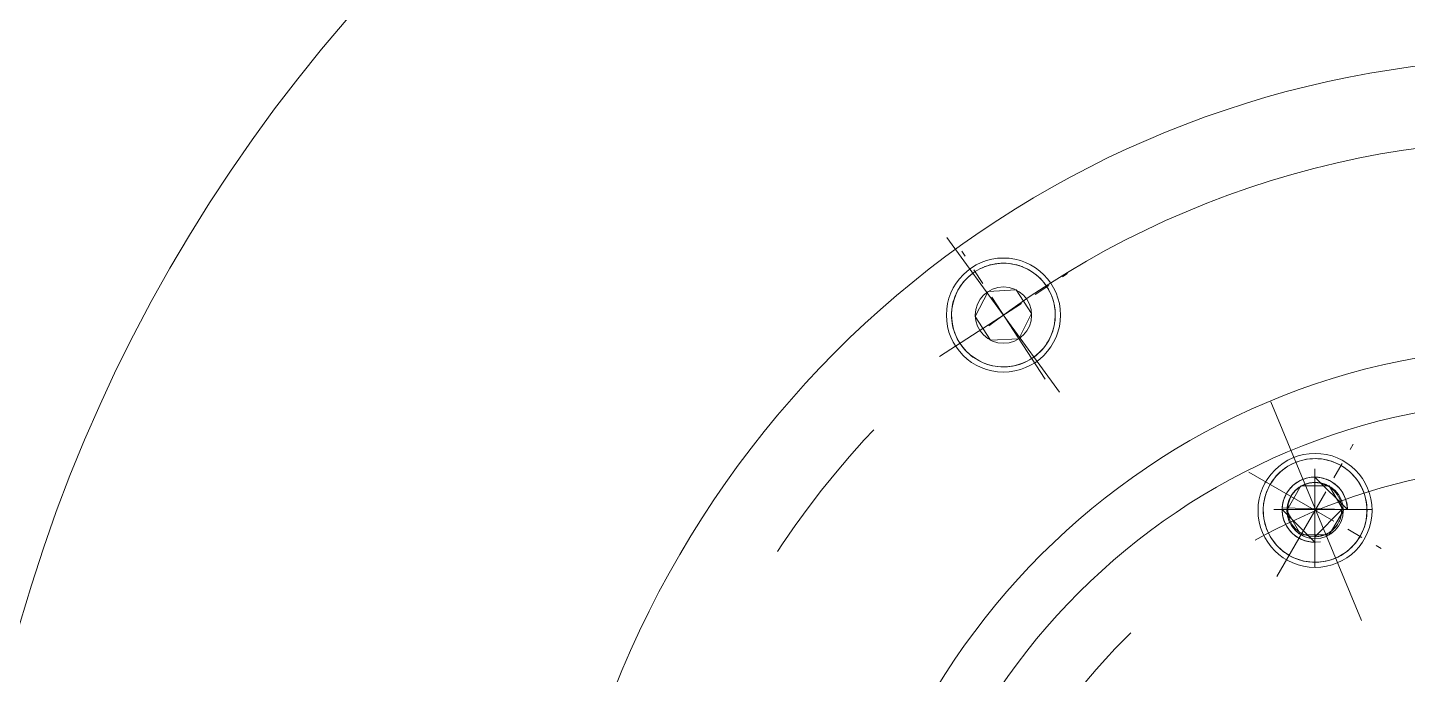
# Model space of a CAD drawing. Header units: inches. Extents: x 0 to 26418, y 0 to 20128.
# Drawn here: x 3816.8 to 3986.1, y 15521.9 to 15601.3 of the extents above; entities that cross this region are included whole.
import ezdxf

# ---------------------------------------------------------------- set-up
doc = ezdxf.new("R2010")
doc.units = ezdxf.units.IN
doc.header["$MEASUREMENT"] = 0
doc.linetypes.add('CENTER', pattern=[50.8, 31.75, -6.35, 6.35, -6.35])
doc.linetypes.add('点画线', pattern=[18, 12, -2, 2, -2])
for name, color, linetype, lineweight in [('CAXA1', 5, 'CENTER', 5), ('中心线层', 5, 'CENTER', 5), ('细实线层', 7, 'Continuous', 5)]:
    doc.layers.add(name, color=color, linetype=linetype, lineweight=lineweight)

msp = doc.modelspace()

# ---------------------------------------------------------------- linework, layer by layer
at = {"color": 7, "lineweight": 5}
for p, q in [((3932.79, 15571.21), (3932.53, 15571)), ((3933.07, 15571.4), (3932.79, 15571.21)), ((3933.35, 15571.57), (3933.07, 15571.4)), ((3933.65, 15571.73), (3933.35, 15571.57)), ((3933.95, 15571.87), (3933.65, 15571.73)), ((3934.26, 15572), (3933.95, 15571.87)), ((3934.57, 15572.11), (3934.26, 15572)), ((3934.89, 15572.21), (3934.57, 15572.11)), ((3935.21, 15572.28), (3934.89, 15572.21)), ((3935.54, 15572.34), (3935.21, 15572.28)), ((3935.87, 15572.39), (3935.54, 15572.34)), ((3936.2, 15572.41), (3935.87, 15572.39)), ((3936.54, 15572.42), (3936.2, 15572.41)), ((3936.87, 15572.41), (3936.54, 15572.42)), ((3937.2, 15572.39), (3936.87, 15572.41)), ((3937.53, 15572.34), (3937.2, 15572.39)), ((3937.86, 15572.28), (3937.53, 15572.34)), ((3938.18, 15572.21), (3937.86, 15572.28)), ((3938.5, 15572.11), (3938.18, 15572.21)), ((3938.82, 15572), (3938.5, 15572.11)), ((3939.13, 15571.87), (3938.82, 15572)), ((3939.43, 15571.73), (3939.13, 15571.87)), ((3939.72, 15571.57), (3939.43, 15571.73)), ((3940, 15571.4), (3939.72, 15571.57)), ((3940.28, 15571.21), (3940, 15571.4)), ((3940.54, 15571), (3940.28, 15571.21)), ((3931.2, 15569.52), (3931.02, 15569.24)), ((3931.39, 15569.8), (3931.2, 15569.52)), ((3931.59, 15570.06), (3931.39, 15569.8)), ((3931.81, 15570.32), (3931.59, 15570.06)), ((3932.04, 15570.56), (3931.81, 15570.32)), ((3932.28, 15570.79), (3932.04, 15570.56)), ((3932.53, 15571), (3932.28, 15570.79)), ((3940.8, 15570.79), (3940.54, 15571)), ((3941.04, 15570.56), (3940.8, 15570.79)), ((3941.27, 15570.32), (3941.04, 15570.56)), ((3941.48, 15570.06), (3941.27, 15570.32)), ((3941.69, 15569.8), (3941.48, 15570.06)), ((3941.87, 15569.52), (3941.69, 15569.8)), ((3942.05, 15569.24), (3941.87, 15569.52)), ((3941.87, 15569.52), (3941.87, 15569.52)), ((3930.39, 15567.71), (3930.31, 15567.38)), ((3930.48, 15568.03), (3930.39, 15567.71)), ((3930.59, 15568.34), (3930.48, 15568.03)), ((3930.72, 15568.65), (3930.59, 15568.34)), ((3930.86, 15568.95), (3930.72, 15568.65)), ((3931.02, 15569.24), (3930.86, 15568.95)), ((3934.65, 15568.96), (3933.08, 15565.88)), ((3934.65, 15568.96), (3938.11, 15569.14)), ((3934.65, 15568.96), (3938.11, 15569.14)), ((3940, 15566.24), (3938.11, 15569.14)), ((3942.21, 15568.95), (3942.05, 15569.24)), ((3942.35, 15568.65), (3942.21, 15568.95)), ((3942.48, 15568.34), (3942.35, 15568.65)), ((3942.59, 15568.03), (3942.48, 15568.34)), ((3942.68, 15567.71), (3942.59, 15568.03)), ((3942.76, 15567.38), (3942.68, 15567.71)), ((3930.18, 15566.39), (3930.17, 15566.06)), ((3930.17, 15566.06), (3930.18, 15565.73)), ((3930.21, 15566.72), (3930.18, 15566.39)), ((3930.25, 15567.05), (3930.21, 15566.72)), ((3930.31, 15567.38), (3930.25, 15567.05)), ((3938.42, 15563.15), (3940, 15566.24)), ((3942.82, 15567.05), (3942.76, 15567.38)), ((3942.87, 15566.72), (3942.82, 15567.05)), ((3942.89, 15566.39), (3942.87, 15566.72)), ((3942.9, 15566.06), (3942.89, 15566.39)), ((3942.89, 15565.73), (3942.9, 15566.06)), ((3930.18, 15565.73), (3930.21, 15565.39)), ((3930.21, 15565.39), (3930.25, 15565.06)), ((3930.25, 15565.06), (3930.31, 15564.73)), ((3930.31, 15564.73), (3930.39, 15564.41)), ((3930.39, 15564.41), (3930.48, 15564.09)), ((3934.96, 15562.97), (3933.08, 15565.88)), ((3942.59, 15564.09), (3942.68, 15564.41)), ((3942.68, 15564.41), (3942.76, 15564.73)), ((3942.76, 15564.73), (3942.82, 15565.06)), ((3942.82, 15565.06), (3942.87, 15565.39)), ((3942.87, 15565.39), (3942.89, 15565.73)), ((3930.48, 15564.09), (3930.59, 15563.78)), ((3930.59, 15563.78), (3930.72, 15563.47)), ((3930.72, 15563.47), (3930.86, 15563.17)), ((3930.86, 15563.17), (3931.02, 15562.88)), ((3931.02, 15562.88), (3931.2, 15562.59)), ((3938.42, 15563.15), (3934.96, 15562.97)), ((3941.87, 15562.59), (3942.05, 15562.88)), ((3942.05, 15562.88), (3942.21, 15563.17)), ((3942.21, 15563.17), (3942.35, 15563.47)), ((3942.35, 15563.47), (3942.48, 15563.78)), ((3942.48, 15563.78), (3942.59, 15564.09)), ((3931.2, 15562.59), (3931.2, 15562.59)), ((3931.2, 15562.59), (3931.39, 15562.32)), ((3931.39, 15562.32), (3931.59, 15562.05)), ((3931.59, 15562.05), (3931.81, 15561.8)), ((3931.81, 15561.8), (3932.04, 15561.56)), ((3932.04, 15561.56), (3932.28, 15561.33)), ((3932.28, 15561.33), (3932.53, 15561.11)), ((3932.53, 15561.11), (3932.79, 15560.91)), ((3940.28, 15560.91), (3940.54, 15561.11)), ((3940.54, 15561.11), (3940.8, 15561.33)), ((3940.8, 15561.33), (3941.04, 15561.56)), ((3941.04, 15561.56), (3941.27, 15561.8)), ((3941.27, 15561.8), (3941.48, 15562.05)), ((3941.48, 15562.05), (3941.69, 15562.32)), ((3941.69, 15562.32), (3941.87, 15562.59)), ((3932.79, 15560.91), (3933.07, 15560.72)), ((3933.07, 15560.72), (3933.35, 15560.55)), ((3933.35, 15560.55), (3933.65, 15560.39)), ((3933.65, 15560.39), (3933.95, 15560.24)), ((3933.95, 15560.24), (3934.26, 15560.12)), ((3934.26, 15560.12), (3934.57, 15560)), ((3934.57, 15560), (3934.89, 15559.91)), ((3934.89, 15559.91), (3935.21, 15559.83)), ((3935.21, 15559.83), (3935.54, 15559.77)), ((3935.54, 15559.77), (3935.87, 15559.73)), ((3935.87, 15559.73), (3936.2, 15559.7)), ((3936.2, 15559.7), (3936.54, 15559.69)), ((3936.54, 15559.69), (3936.87, 15559.7)), ((3936.87, 15559.7), (3937.2, 15559.73)), ((3937.2, 15559.73), (3937.53, 15559.77)), ((3937.53, 15559.77), (3937.86, 15559.83)), ((3937.86, 15559.83), (3938.18, 15559.91)), ((3938.18, 15559.91), (3938.5, 15560)), ((3938.5, 15560), (3938.82, 15560.12)), ((3938.82, 15560.12), (3939.13, 15560.24)), ((3939.13, 15560.24), (3939.43, 15560.39)), ((3939.43, 15560.39), (3939.72, 15560.55)), ((3939.72, 15560.55), (3940, 15560.72)), ((3940, 15560.72), (3940.28, 15560.91)), ((3940, 15560.72), (3940, 15560.72)), ((3971.31, 15547.41), (3971.03, 15547.22)), ((3971.59, 15547.59), (3971.31, 15547.41)), ((3971.88, 15547.75), (3971.59, 15547.59)), ((3972.18, 15547.89), (3971.88, 15547.75)), ((3972.49, 15548.02), (3972.18, 15547.89)), ((3972.81, 15548.13), (3972.49, 15548.02)), ((3973.12, 15548.22), (3972.81, 15548.13)), ((3973.45, 15548.3), (3973.12, 15548.22)), ((3973.78, 15548.36), (3973.45, 15548.3)), ((3974.11, 15548.41), (3973.78, 15548.36)), ((3974.44, 15548.43), (3974.11, 15548.41)), ((3974.77, 15548.44), (3974.44, 15548.43)), ((3975.11, 15548.43), (3974.77, 15548.44)), ((3975.44, 15548.41), (3975.11, 15548.43)), ((3975.77, 15548.36), (3975.44, 15548.41)), ((3976.1, 15548.3), (3975.77, 15548.36)), ((3976.42, 15548.22), (3976.1, 15548.3)), ((3976.74, 15548.13), (3976.42, 15548.22)), ((3977.05, 15548.02), (3976.74, 15548.13)), ((3977.36, 15547.89), (3977.05, 15548.02)), ((3977.66, 15547.75), (3977.36, 15547.89)), ((3977.95, 15547.59), (3977.66, 15547.75)), ((3978.24, 15547.41), (3977.95, 15547.59)), ((3978.51, 15547.22), (3978.24, 15547.41)), ((3969.62, 15545.82), (3969.43, 15545.54)), ((3969.83, 15546.08), (3969.62, 15545.82)), ((3970.04, 15546.33), (3969.83, 15546.08)), ((3970.27, 15546.58), (3970.04, 15546.33)), ((3970.51, 15546.81), (3970.27, 15546.58)), ((3970.77, 15547.02), (3970.51, 15546.81)), ((3971.03, 15547.22), (3970.77, 15547.02)), ((3972.92, 15545.73), (3972.73, 15545.63)), ((3973.11, 15545.82), (3972.92, 15545.73)), ((3973.3, 15545.9), (3973.11, 15545.82)), ((3973.5, 15545.97), (3973.3, 15545.9)), ((3973.7, 15546.03), (3973.5, 15545.97)), ((3973.9, 15546.08), (3973.7, 15546.03)), ((3974.11, 15546.12), (3973.9, 15546.08)), ((3974.32, 15546.14), (3974.11, 15546.12)), ((3974.53, 15546.16), (3974.32, 15546.14)), ((3974.73, 15546.17), (3974.53, 15546.16)), ((3974.94, 15546.16), (3974.73, 15546.17)), ((3974.73, 15546.17), (3978.73, 15542.17)), ((3974.73, 15538.17), (3974.73, 15546.17)), ((3975.15, 15546.14), (3974.94, 15546.16)), ((3975.36, 15546.12), (3975.15, 15546.14)), ((3975.57, 15546.08), (3975.36, 15546.12)), ((3975.77, 15546.03), (3975.57, 15546.08)), ((3975.97, 15545.97), (3975.77, 15546.03)), ((3976.17, 15545.9), (3975.97, 15545.97)), ((3976.36, 15545.82), (3976.17, 15545.9)), ((3976.55, 15545.73), (3976.36, 15545.82)), ((3976.73, 15545.63), (3976.55, 15545.73)), ((3978.78, 15547.02), (3978.51, 15547.22)), ((3979.03, 15546.81), (3978.78, 15547.02)), ((3979.27, 15546.58), (3979.03, 15546.81)), ((3979.5, 15546.33), (3979.27, 15546.58)), ((3979.72, 15546.08), (3979.5, 15546.33)), ((3979.92, 15545.82), (3979.72, 15546.08)), ((3980.11, 15545.54), (3979.92, 15545.82)), ((3968.72, 15544.04), (3968.62, 15543.72)), ((3968.83, 15544.36), (3968.72, 15544.04)), ((3968.96, 15544.66), (3968.83, 15544.36)), ((3969.1, 15544.96), (3968.96, 15544.66)), ((3969.26, 15545.26), (3969.1, 15544.96)), ((3969.43, 15545.54), (3969.26, 15545.26)), ((3969.26, 15545.26), (3969.26, 15545.26)), ((3971.27, 15544.17), (3971.17, 15543.98)), ((3971.38, 15544.34), (3971.27, 15544.17)), ((3971.31, 15542.08), (3973.04, 15545.08)), ((3971.5, 15544.52), (3971.38, 15544.34)), ((3971.63, 15544.68), (3971.5, 15544.52)), ((3971.76, 15544.84), (3971.63, 15544.68)), ((3971.91, 15544.99), (3971.76, 15544.84)), ((3972.06, 15545.14), (3971.91, 15544.99)), ((3972.22, 15545.27), (3972.06, 15545.14)), ((3972.38, 15545.4), (3972.22, 15545.27)), ((3972.56, 15545.52), (3972.38, 15545.4)), ((3972.73, 15545.63), (3972.56, 15545.52)), ((3976.5, 15545.08), (3973.04, 15545.08)), ((3976.5, 15545.08), (3978.24, 15542.08)), ((3976.5, 15545.08), (3978.24, 15542.08)), ((3976.91, 15545.52), (3976.73, 15545.63)), ((3977.09, 15545.4), (3976.91, 15545.52)), ((3977.25, 15545.27), (3977.09, 15545.4)), ((3977.41, 15545.14), (3977.25, 15545.27)), ((3977.56, 15544.99), (3977.41, 15545.14)), ((3977.71, 15544.84), (3977.56, 15544.99)), ((3977.84, 15544.68), (3977.71, 15544.84)), ((3977.97, 15544.52), (3977.84, 15544.68)), ((3978.09, 15544.34), (3977.97, 15544.52)), ((3978.2, 15544.17), (3978.09, 15544.34)), ((3978.3, 15543.98), (3978.2, 15544.17)), ((3980.28, 15545.26), (3980.11, 15545.54)), ((3980.44, 15544.96), (3980.28, 15545.26)), ((3980.59, 15544.66), (3980.44, 15544.96)), ((3980.71, 15544.36), (3980.59, 15544.66)), ((3980.83, 15544.04), (3980.71, 15544.36)), ((3980.92, 15543.72), (3980.83, 15544.04)), ((3968.42, 15542.41), (3968.41, 15542.08)), ((3968.44, 15542.74), (3968.42, 15542.41)), ((3968.49, 15543.07), (3968.44, 15542.74)), ((3968.55, 15543.4), (3968.49, 15543.07)), ((3968.62, 15543.72), (3968.55, 15543.4)), ((3970.76, 15542.58), (3970.74, 15542.38)), ((3970.74, 15542.38), (3978.73, 15542.17)), ((3970.78, 15542.79), (3970.76, 15542.58)), ((3970.82, 15543), (3970.78, 15542.79)), ((3970.87, 15543.2), (3970.82, 15543)), ((3970.93, 15543.4), (3970.87, 15543.2)), ((3971, 15543.6), (3970.93, 15543.4)), ((3971.08, 15543.79), (3971, 15543.6)), ((3971.17, 15543.98), (3971.08, 15543.79)), ((3978.39, 15543.79), (3978.3, 15543.98)), ((3978.47, 15543.6), (3978.39, 15543.79)), ((3978.54, 15543.4), (3978.47, 15543.6)), ((3978.6, 15543.2), (3978.54, 15543.4)), ((3978.65, 15543), (3978.6, 15543.2)), ((3978.69, 15542.79), (3978.65, 15543)), ((3978.71, 15542.58), (3978.69, 15542.79)), ((3978.73, 15542.38), (3978.71, 15542.58)), ((3978.73, 15542.17), (3978.73, 15542.38)), ((3981, 15543.4), (3980.92, 15543.72)), ((3981.06, 15543.07), (3981, 15543.4)), ((3981.1, 15542.74), (3981.06, 15543.07)), ((3981.13, 15542.41), (3981.1, 15542.74)), ((3981.14, 15542.08), (3981.13, 15542.41)), ((3968.41, 15542.08), (3968.42, 15541.74)), ((3968.42, 15541.74), (3968.44, 15541.41)), ((3968.44, 15541.41), (3968.49, 15541.08)), ((3968.49, 15541.08), (3968.55, 15540.75)), ((3968.55, 15540.75), (3968.62, 15540.43)), ((3974.73, 15538.17), (3970.73, 15542.17)), ((3970.73, 15542.17), (3970.74, 15541.96)), ((3970.74, 15541.96), (3970.76, 15541.75)), ((3970.76, 15541.75), (3970.78, 15541.54)), ((3970.78, 15541.54), (3970.82, 15541.33)), ((3970.82, 15541.33), (3970.87, 15541.13)), ((3970.87, 15541.13), (3970.93, 15540.93)), ((3970.93, 15540.93), (3971, 15540.73)), ((3971, 15540.73), (3971.08, 15540.54)), ((3973.04, 15539.08), (3971.31, 15542.08)), ((3978.06, 15542.17), (3974.73, 15538.84)), ((3978.06, 15542.17), (3974.73, 15538.84)), ((3976.5, 15539.08), (3978.24, 15542.08)), ((3977.61, 15540.5), (3977.7, 15540.66)), ((3977.7, 15540.66), (3977.77, 15540.81)), ((3977.77, 15540.81), (3977.84, 15540.97)), ((3977.84, 15540.97), (3977.9, 15541.14)), ((3977.9, 15541.14), (3977.94, 15541.31)), ((3977.94, 15541.31), (3977.99, 15541.47)), ((3977.99, 15541.47), (3978.02, 15541.65)), ((3978.02, 15541.65), (3978.04, 15541.82)), ((3978.04, 15541.82), (3978.05, 15541.99)), ((3978.05, 15541.99), (3978.06, 15542.17)), ((3978.73, 15542.17), (3978.06, 15542.17)), ((3980.92, 15540.43), (3981, 15540.75)), ((3981, 15540.75), (3981.06, 15541.08)), ((3981.06, 15541.08), (3981.1, 15541.41)), ((3981.1, 15541.41), (3981.13, 15541.74)), ((3981.13, 15541.74), (3981.14, 15542.08)), ((3968.62, 15540.43), (3968.72, 15540.11)), ((3968.72, 15540.11), (3968.83, 15539.79)), ((3968.83, 15539.79), (3968.96, 15539.49)), ((3968.96, 15539.49), (3969.1, 15539.19)), ((3969.1, 15539.19), (3969.26, 15538.89)), ((3971.08, 15540.54), (3971.17, 15540.35)), ((3971.17, 15540.35), (3971.27, 15540.17)), ((3971.27, 15540.17), (3971.38, 15539.99)), ((3971.38, 15539.99), (3971.5, 15539.81)), ((3971.5, 15539.81), (3971.63, 15539.65)), ((3971.63, 15539.65), (3971.76, 15539.49)), ((3971.76, 15539.49), (3971.91, 15539.34)), ((3971.91, 15539.34), (3972.06, 15539.19)), ((3972.06, 15539.19), (3972.22, 15539.06)), ((3972.22, 15539.06), (3972.38, 15538.93)), ((3972.38, 15538.93), (3972.56, 15538.81)), ((3973.04, 15539.08), (3976.5, 15539.08)), ((3975.25, 15538.88), (3975.43, 15538.91)), ((3975.43, 15538.91), (3975.59, 15538.96)), ((3975.59, 15538.96), (3975.76, 15539)), ((3975.76, 15539), (3975.93, 15539.06)), ((3975.93, 15539.06), (3976.09, 15539.13)), ((3976.09, 15539.13), (3976.24, 15539.2)), ((3976.24, 15539.2), (3976.4, 15539.29)), ((3976.4, 15539.29), (3976.54, 15539.38)), ((3976.54, 15539.38), (3976.69, 15539.48)), ((3976.69, 15539.48), (3976.83, 15539.58)), ((3976.83, 15539.58), (3976.96, 15539.7)), ((3976.96, 15539.7), (3977.08, 15539.82)), ((3977.08, 15539.82), (3977.2, 15539.94)), ((3977.2, 15539.94), (3977.32, 15540.07)), ((3977.32, 15540.07), (3977.42, 15540.21)), ((3977.42, 15540.21), (3977.52, 15540.36)), ((3977.52, 15540.36), (3977.61, 15540.5)), ((3980.28, 15538.89), (3980.44, 15539.19)), ((3980.44, 15539.19), (3980.59, 15539.49)), ((3980.59, 15539.49), (3980.71, 15539.79)), ((3980.71, 15539.79), (3980.83, 15540.11)), ((3980.83, 15540.11), (3980.92, 15540.43)), ((3969.26, 15538.89), (3969.43, 15538.61)), ((3969.43, 15538.61), (3969.62, 15538.33)), ((3969.62, 15538.33), (3969.83, 15538.07)), ((3969.83, 15538.07), (3970.04, 15537.82)), ((3970.04, 15537.82), (3970.27, 15537.57)), ((3970.27, 15537.57), (3970.51, 15537.35)), ((3970.51, 15537.35), (3970.77, 15537.13)), ((3972.56, 15538.81), (3972.73, 15538.7)), ((3972.73, 15538.7), (3972.92, 15538.6)), ((3972.92, 15538.6), (3973.11, 15538.51)), ((3973.11, 15538.51), (3973.3, 15538.43)), ((3973.3, 15538.43), (3973.5, 15538.36)), ((3973.5, 15538.36), (3973.7, 15538.3)), ((3973.7, 15538.3), (3973.9, 15538.25)), ((3973.9, 15538.25), (3974.11, 15538.21)), ((3974.11, 15538.21), (3974.32, 15538.19)), ((3974.32, 15538.19), (3974.53, 15538.17)), ((3974.53, 15538.17), (3974.73, 15538.17)), ((3974.73, 15538.84), (3974.91, 15538.85)), ((3974.73, 15538.84), (3974.73, 15538.17)), ((3974.91, 15538.85), (3975.08, 15538.86)), ((3975.08, 15538.86), (3975.25, 15538.88)), ((3978.78, 15537.13), (3979.03, 15537.35)), ((3979.03, 15537.35), (3979.27, 15537.57)), ((3979.27, 15537.57), (3979.5, 15537.82)), ((3979.5, 15537.82), (3979.72, 15538.07)), ((3979.72, 15538.07), (3979.92, 15538.33)), ((3979.92, 15538.33), (3980.11, 15538.61)), ((3980.11, 15538.61), (3980.28, 15538.89)), ((3980.28, 15538.89), (3980.28, 15538.89)), ((3970.77, 15537.13), (3971.03, 15536.93)), ((3971.03, 15536.93), (3971.31, 15536.74)), ((3971.31, 15536.74), (3971.59, 15536.56)), ((3971.59, 15536.56), (3971.59, 15536.56)), ((3971.59, 15536.56), (3971.88, 15536.4)), ((3971.88, 15536.4), (3972.18, 15536.26)), ((3972.18, 15536.26), (3972.49, 15536.13)), ((3972.49, 15536.13), (3972.81, 15536.02)), ((3972.81, 15536.02), (3973.12, 15535.93)), ((3973.12, 15535.93), (3973.45, 15535.85)), ((3973.45, 15535.85), (3973.78, 15535.79)), ((3973.78, 15535.79), (3974.11, 15535.75)), ((3974.11, 15535.75), (3974.44, 15535.72)), ((3974.44, 15535.72), (3974.77, 15535.71)), ((3974.77, 15535.71), (3975.11, 15535.72)), ((3975.11, 15535.72), (3975.44, 15535.75)), ((3975.44, 15535.75), (3975.77, 15535.79)), ((3975.77, 15535.79), (3976.1, 15535.85)), ((3976.1, 15535.85), (3976.42, 15535.93)), ((3976.42, 15535.93), (3976.74, 15536.02)), ((3976.74, 15536.02), (3977.05, 15536.13)), ((3977.05, 15536.13), (3977.36, 15536.26)), ((3977.36, 15536.26), (3977.66, 15536.4)), ((3977.66, 15536.4), (3977.95, 15536.56)), ((3977.95, 15536.56), (3978.24, 15536.74)), ((3978.24, 15536.74), (3978.51, 15536.93)), ((3978.51, 15536.93), (3978.78, 15537.13))]:
    msp.add_line(p, q, dxfattribs=at)
for centre, radius in [((4002.73, 15475.18), 386.26), ((4002.73, 15475.18), 194.17), ((3936.54, 15566.06), 7), ((3936.54, 15566.06), 3.46), ((4002.73, 15475.18), 87), ((4002.73, 15475.09), 80.5), ((3974.77, 15542.08), 7), ((3974.77, 15542.08), 3.46), ((3974.73, 15542.17), 3.32)]:
    msp.add_circle(centre, radius, dxfattribs=at)
for centre, radius, start, end in [((4002.99, 15725.22), 582.5, 301.35579, 238.58501), ((4002.46, 15725.22), 546, 303.5084, 236.556), ((4002.73, 15475.22), 290, 148.6687, 31.3333), ((4002.73, 15475.09), 122.5, 288.8192, 164.8541), ((3936.54, 15566.06), 6.36, 123, 303), ((3936.54, 15566.06), 6.36, 303, 123), ((3974.77, 15542.08), 6.36, 60, 240), ((3974.77, 15542.08), 6.37, 240, 60)]:
    msp.add_arc(centre, radius, start, end, dxfattribs=at)
msp.add_open_spline([(4417.27, 16139.5), (4382.18, 16177.06), (4302.01, 16244.38), (4159.39, 16311.95), (4001.93, 16339.1), (3841.62, 16322.69), (3689.54, 16265.51), (3556.26, 16170.03), (3451.48, 16042.06), (3382.93, 15890.15), (3354.29, 15724.24), (3373.75, 15555.77), (3434.64, 15396.58), (3535.87, 15257.81), (3670.32, 15149.21), (3829.4, 15078.83), (4002.38, 15051.32), (4177.64, 15070.42), (4343.16, 15134.22), (4487.22, 15239.67), (4600.08, 15379.45), (4673.27, 15544.76), (4691.55, 15664.49), (4693.22, 15724.42)], degree=3, knots=[0, 0, 0, 0, 6187.666026, 12450.355458, 18783.77638, 25175.55398, 31622.065679, 38124.713595, 44683.237858, 51298.550922, 57973.870728, 64697.019294, 71462.748657, 78273.501796, 85129.278897, 92030.080145, 98977.285843, 105969.701152, 113006.622999, 120087.951186, 127214.495945, 134386.492849, 141603.663266, 141603.663266, 141603.663266, 141603.663266], dxfattribs=at)
at = {"layer": 'CAXA1', "linetype": 'CENTER', "lineweight": 5, "ltscale": 3}
for p, q in [((3943.42, 15556.59), (3929.6, 15575.6)), ((3980.45, 15528.57), (3969.35, 15555.39))]:
    msp.add_line(p, q, dxfattribs=at)
for centre, radius in [((4002.99, 15725.22), 565), ((4002.99, 15725.22), 540), ((4002.73, 15475.09), 112.5), ((4002.73, 15475.09), 72.5)]:
    msp.add_circle(centre, radius, dxfattribs=at)
msp.add_arc((4002.73, 15475.22), 272.5, 148.6693, 31.3334, dxfattribs=at)
at = {"layer": '中心线层', "color": 7, "linetype": '点画线', "lineweight": 5}
for p, q in [((3941.64, 15558.2), (3931.44, 15573.91)), ((3928.68, 15560.96), (3944.39, 15571.16)), ((3970.09, 15533.96), (3979.45, 15550.19)), ((3974.73, 15535.17), (3974.73, 15549.17)), ((3966.66, 15546.76), (3982.88, 15537.39)), ((3981.73, 15542.17), (3967.73, 15542.17))]:
    msp.add_line(p, q, dxfattribs=at)
at = {"layer": '细实线层', "color": 7, "lineweight": 5}
msp.add_arc((3974.73, 15542.17), 4, 0, 280, dxfattribs=at)

doc.saveas('drawing.dxf')
